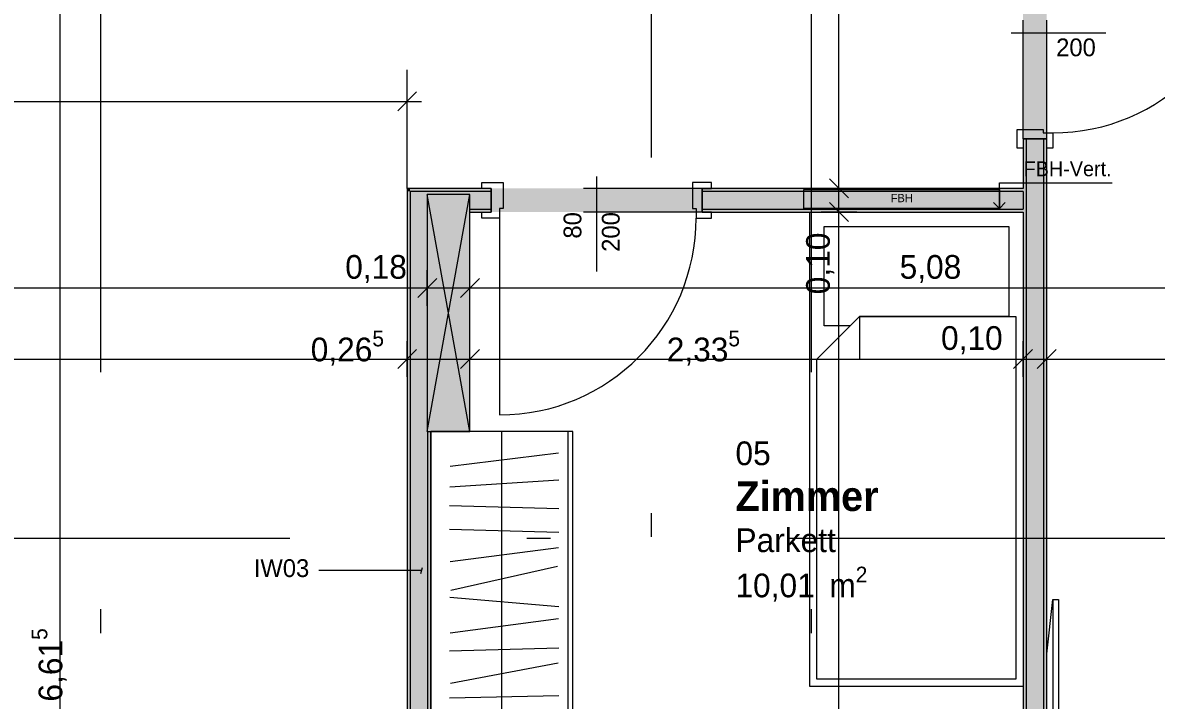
# Model space of a CAD drawing. Header units: metres. Extents: x -3 to 205, y -18 to 45.
# Drawn here: x 11.672 to 16.457, y -12.684 to -9.826 of the extents above; entities that cross this region are included whole.
import ezdxf

# ---------------------------------------------------------------- set-up
doc = ezdxf.new("R2010")
doc.units = ezdxf.units.M
doc.header["$MEASUREMENT"] = 0
for name, pattern in [('Achse', [0.004, 0.002, -0.001, 0, -0.001]), ('Schnittlinie', [0.006, 0.003, -0.0015, 0, -0.0015]), ('Untersicht', [0.001, 0.0005, -0.0005])]:
    doc.linetypes.add(name, pattern=pattern)
for name, color, linetype in [('1._1.Stock PP STG1_3_000 Achsraster', 7, 'Continuous'), ('1._1.Stock PP STG1_3_130 Wand Innen', 7, 'Continuous'), ('1._1.Stock PP STG1_3_150 Stütze', 7, 'Continuous'), ('1._1.Stock PP STG1_3_510 Möblierung', 7, 'Continuous'), ('1._1.Stock PP STG1_3_620 Haustechnik Installation', 7, 'Continuous'), ('1._1.Stock PP STG1_3_810 Raum', 7, 'Continuous'), ('1._1.Stock PP STG1_3_815 Raumbegrenzung', 7, 'Continuous'), ('1._1.Stock PP STG1_3_851 Marker Schnitt', 7, 'Continuous'), ('1._1.Stock PP STG1_3_915 Allgemein Beschriftung.x', 7, 'Continuous'), ('1._1.Stock PP STG1_3_945 Einreichplan Beschriftung', 7, 'Continuous'), ('1._1.Stock PP STG1_3_950 Polierplan Bemaßung', 7, 'Continuous'), ('1._1.Stock PP STG1_3_950-1 Polierplan Bemaßung Küche', 7, 'Continuous')]:
    doc.layers.add(name, color=color, linetype=linetype)
doc.styles.add('ERSTELLTER_STIL_2', font='')
doc.styles.add('ERSTELLTER_STIL_6', font='')
doc.styles.get('ERSTELLTER_STIL_2').set_extended_font_data('Eurostile')
doc.styles.get('ERSTELLTER_STIL_6').set_extended_font_data('Eurostile', bold=True)

msp = doc.modelspace()

# ---------------------------------------------------------------- hatches: boundary and pattern name
at = {"layer": '1._1.Stock PP STG1_3_130 Wand Innen', "linetype": 'Continuous', "lineweight": 0, "true_color": 0xffffff}
for points in [[(15.895, -9.4258), (15.895, -10.3158), (15.995, -10.3158), (15.995, -9.4258)], [(13.65, -10.525), (13.65, -10.625), (14.54, -10.625), (14.54, -10.525)]]:
    msp.add_hatch(color=7, dxfattribs=at).paths.add_polyline_path(points)
at = {"layer": '1._1.Stock PP STG1_3_130 Wand Innen', "linetype": 'Continuous', "lineweight": 13, "true_color": 0xfb02fe}
for points in [[(15.895, -14.69), (15.9075, -14.69), (15.9075, -10.3158), (15.895, -10.3158)], [(15.9825, -10.3158), (15.9825, -14.69), (15.995, -14.69), (15.995, -10.3158)], [(13.295, -10.5375), (13.3075, -10.5375), (13.295, -10.525)], [(13.3075, -10.525), (13.295, -10.525), (13.3075, -10.5375)], [(13.65, -10.525), (13.3075, -10.525), (13.3075, -10.5375), (13.65, -10.5375)], [(15.895, -10.525), (14.54, -10.525), (14.54, -10.5375), (15.895, -10.5375)], [(13.295, -14.69), (13.3075, -14.69), (13.3075, -10.5375), (13.295, -10.5375)], [(13.56, -10.6125), (13.56, -10.625), (13.65, -10.625), (13.65, -10.6125)], [(15.895, -10.6125), (14.54, -10.6125), (14.54, -10.625), (15.895, -10.625)], [(13.395, -11.55), (13.3825, -11.55), (13.3825, -14.69), (13.395, -14.69)]]:
    msp.add_hatch(color=6, dxfattribs=at).paths.add_polyline_path(points)
at = {"layer": '1._1.Stock PP STG1_3_130 Wand Innen', "linetype": 'Continuous', "lineweight": 13, "true_color": 0xffaa00}
for points in [[(15.9075, -14.69), (15.9825, -14.69), (15.9825, -10.3158), (15.9075, -10.3158)], [(13.3075, -10.5375), (13.3075, -10.6125), (13.38, -10.6125), (13.38, -10.61)], [(13.3825, -10.5375), (13.3075, -10.5375), (13.38, -10.61), (13.38, -10.55), (13.3825, -10.55)], [(13.3825, -10.55), (13.56, -10.55), (13.56, -10.6125), (13.65, -10.6125), (13.65, -10.5375), (13.3825, -10.5375)], [(15.895, -10.5375), (14.54, -10.5375), (14.54, -10.6125), (15.895, -10.6125)], [(13.3075, -10.6125), (13.3075, -14.69), (13.3825, -14.69), (13.3825, -11.55), (13.38, -11.55), (13.38, -10.6125)]]:
    msp.add_hatch(color=40, dxfattribs=at).paths.add_polyline_path(points)
at = {"layer": '1._1.Stock PP STG1_3_150 Stütze', "linetype": 'Continuous', "lineweight": 13, "true_color": 0x3f7f02}
msp.add_hatch(color=76, dxfattribs=at).paths.add_polyline_path([(13.38, -11.55), (13.56, -11.55), (13.56, -10.55), (13.38, -10.55)])
at = {"layer": '1._1.Stock PP STG1_3_620 Haustechnik Installation', "linetype": 'Continuous', "lineweight": 0, "true_color": 0x3f0000}
msp.add_hatch(color=18, dxfattribs=at).paths.add_polyline_path([(15.795, -10.61), (15.795, -10.53), (14.97, -10.53), (14.97, -10.61)])

# ---------------------------------------------------------------- linework, layer by layer
at = {"layer": '1._1.Stock PP STG1_3_000 Achsraster', "color": 5, "linetype": 'Achse', "lineweight": 0, "ltscale": 1000}
for p, q in [((12, 3), (12, -18)), ((15, 3), (15, -18)), ((-1.5, -12), (21, -12))]:
    msp.add_line(p, q, dxfattribs=at)
at = {"layer": '1._1.Stock PP STG1_3_130 Wand Innen', "color": 8, "linetype": 'Untersicht', "lineweight": 13, "ltscale": 1000}
for p, q in [((15.895, -10.3158), (15.895, -9.4258)), ((15.995, -10.3158), (15.995, -9.4258)), ((14.54, -10.525), (13.65, -10.525)), ((14.54, -10.625), (13.65, -10.625))]:
    msp.add_line(p, q, dxfattribs=at)
at = {"layer": '1._1.Stock PP STG1_3_130 Wand Innen', "color": 7, "linetype": 'Continuous', "lineweight": 13, "ltscale": 1000}
for p, q in [((16.245, -9.8708), (15.845, -9.8708)), ((15.87, -10.2758), (15.98, -10.2758)), ((15.87, -10.3558), (15.87, -10.2758)), ((15.98, -10.2758), (15.98, -10.2908)), ((15.995, -10.3158), (15.895, -10.3158)), ((15.895, -10.3158), (15.895, -10.3558)), ((15.98, -10.2908), (16.02, -10.2908)), ((15.995, -10.3558), (15.995, -10.3158)), ((16.02, -10.2908), (16.02, -10.3558)), ((15.895, -10.3558), (15.87, -10.3558)), ((16.02, -10.3558), (15.995, -10.3558)), ((14.095, -10.875), (14.095, -10.475)), ((13.61, -10.525), (13.61, -10.5)), ((13.61, -10.5), (13.7, -10.5)), ((13.65, -10.525), (13.61, -10.525)), ((13.65, -10.625), (13.65, -10.525)), ((13.7, -10.5), (13.7, -10.61)), ((14.5, -10.5), (14.5, -10.61)), ((14.58, -10.5), (14.5, -10.5)), ((14.54, -10.625), (14.54, -10.525)), ((14.54, -10.525), (14.58, -10.525)), ((14.58, -10.525), (14.58, -10.5)), ((13.7, -10.61), (13.685, -10.61)), ((13.685, -10.61), (13.685, -10.65)), ((14.5, -10.61), (14.515, -10.61)), ((14.515, -10.61), (14.515, -10.65)), ((13.61, -10.65), (13.61, -10.625)), ((13.61, -10.625), (13.65, -10.625)), ((13.685, -10.65), (13.61, -10.65)), ((13.685, -10.65), (13.685, -11.48)), ((14.515, -10.65), (14.58, -10.65)), ((14.58, -10.625), (14.54, -10.625)), ((14.58, -10.65), (14.58, -10.625))]:
    msp.add_line(p, q, dxfattribs=at)
at = {"layer": '1._1.Stock PP STG1_3_130 Wand Innen', "color": 7, "linetype": 'Continuous', "lineweight": 18, "ltscale": 1000}
for p, q in [((15.895, -10.3158), (15.9075, -10.3158)), ((15.895, -10.3158), (15.9075, -10.3158)), ((15.895, -10.3158), (15.9075, -10.3158)), ((15.9075, -10.3158), (15.9075, -14.69)), ((15.9075, -10.3158), (15.9825, -10.3158)), ((15.9075, -10.3158), (15.9825, -10.3158)), ((15.9075, -10.3158), (15.9825, -10.3158)), ((15.9825, -14.69), (15.9825, -10.3158)), ((15.9825, -10.3158), (15.995, -10.3158)), ((15.9825, -10.3158), (15.995, -10.3158)), ((15.9825, -10.3158), (15.995, -10.3158)), ((13.65, -10.525), (13.65, -10.5375)), ((13.65, -10.525), (13.65, -10.5375)), ((13.65, -10.525), (13.65, -10.5375)), ((14.54, -10.525), (14.54, -10.5375)), ((14.54, -10.525), (14.54, -10.5375)), ((14.54, -10.525), (14.54, -10.5375)), ((13.3075, -10.5375), (13.3075, -10.6125)), ((13.3825, -10.5375), (13.3075, -10.5375)), ((13.3075, -10.5375), (13.3075, -10.6125)), ((13.65, -10.5375), (13.3825, -10.5375)), ((13.65, -10.5375), (13.65, -10.6125)), ((13.65, -10.5375), (13.65, -10.6125)), ((13.65, -10.5375), (13.65, -10.6125)), ((15.895, -10.5375), (14.54, -10.5375)), ((14.54, -10.5375), (14.54, -10.6125)), ((14.54, -10.5375), (14.54, -10.6125)), ((14.54, -10.5375), (14.54, -10.6125)), ((13.3075, -10.6125), (13.3075, -14.69)), ((13.56, -10.6125), (13.65, -10.6125)), ((13.65, -10.6125), (13.65, -10.625)), ((13.65, -10.6125), (13.65, -10.625)), ((13.65, -10.6125), (13.65, -10.625)), ((14.54, -10.6125), (15.895, -10.6125)), ((14.54, -10.6125), (14.54, -10.625)), ((14.54, -10.6125), (14.54, -10.625)), ((14.54, -10.6125), (14.54, -10.625)), ((13.3825, -14.69), (13.3825, -11.55))]:
    msp.add_line(p, q, dxfattribs=at)
at = {"layer": '1._1.Stock PP STG1_3_130 Wand Innen', "color": 7, "linetype": 'Continuous', "lineweight": 18, "ltscale": 1000, "flags": 128}
for points in [[(15.895, -10.3158), (15.895, -10.525)], [(15.995, -14.69), (15.995, -10.3158)], [(13.295, -10.525), (13.295, -10.5375)], [(13.65, -10.525), (13.295, -10.525)], [(15.895, -10.525), (14.54, -10.525)], [(13.295, -10.5375), (13.295, -14.69)], [(15.895, -10.5375), (15.895, -10.6125)], [(15.895, -10.5375), (15.895, -10.6125)], [(13.56, -10.625), (13.65, -10.625)], [(14.54, -10.625), (15.895, -10.625)], [(15.895, -10.625), (15.895, -14.69)], [(13.395, -14.69), (13.395, -11.55)]]:
    msp.add_lwpolyline(points, dxfattribs=at)
at = {"layer": '1._1.Stock PP STG1_3_130 Wand Innen', "color": 7, "linetype": 'Continuous', "lineweight": 13, "ltscale": 1000}
for centre in [(16.02, -9.4608), (13.685, -10.65)]:
    msp.add_arc(centre, 0.83, 270, 0, dxfattribs=at)
at = {"layer": '1._1.Stock PP STG1_3_150 Stütze', "color": 7, "linetype": 'Continuous', "lineweight": 13, "ltscale": 1000}
for p, q in [((13.38, -11.55), (13.56, -10.55)), ((13.56, -11.55), (13.38, -10.55))]:
    msp.add_line(p, q, dxfattribs=at)
at = {"layer": '1._1.Stock PP STG1_3_150 Stütze', "color": 7, "linetype": 'Continuous', "lineweight": 18, "ltscale": 1000, "flags": 128}
msp.add_lwpolyline([(13.38, -11.55), (13.56, -11.55), (13.56, -10.55), (13.38, -10.55)], close=True, dxfattribs=at)
at = {"layer": '1._1.Stock PP STG1_3_510 Möblierung', "color": 8, "linetype": 'Continuous', "lineweight": 13, "ltscale": 1000, "true_color": 0x7e7f7f}
for p, q in [((14.995, -12.625), (14.995, -10.625)), ((14.995, -10.625), (15.895, -10.625)), ((15.895, -10.625), (15.895, -12.625)), ((15.205, -11.065), (15.205, -11.245)), ((15.025, -11.245), (15.205, -11.245)), ((13.695, -13.12), (13.695, -11.55)), ((13.975, -14.69), (13.975, -11.55)), ((13.9341, -11.6418), (13.4759, -11.6982)), ((13.9354, -11.7554), (13.4746, -11.7846)), ((13.9358, -11.8769), (13.4742, -11.8631)), ((13.9358, -11.9765), (13.4742, -11.9635)), ((13.934, -12.0403), (13.476, -12.0997)), ((13.9302, -12.1194), (13.4798, -12.2206)), ((13.935, -12.2897), (13.475, -12.2503)), ((16.02, -12.2592), (16.02, -13.1708)), ((13.9339, -12.34), (13.4761, -12.4)), ((13.9358, -12.4635), (13.4742, -12.4765)), ((13.932, -12.5278), (13.478, -12.6122)), ((15.895, -12.625), (14.995, -12.625)), ((13.9358, -12.6654), (13.4742, -12.6746))]:
    msp.add_line(p, q, dxfattribs=at)
at = {"layer": '1._1.Stock PP STG1_3_510 Möblierung', "color": 8, "linetype": 'Continuous', "lineweight": 13, "ltscale": 1000, "true_color": 0x7e7f7f, "flags": 128}
for points in [[(15.205, -11.065), (15.165, -11.105), (15.055, -11.105), (15.055, -10.685), (15.835, -10.685), (15.835, -11.065)], [(15.865, -12.595), (15.025, -12.595), (15.025, -11.245), (15.205, -11.065), (15.865, -11.065)], [(13.995, -14.69), (13.995, -11.55), (13.395, -11.55), (13.395, -14.69)], [(16.045, -12.2592), (16.045, -13.1708), (16.02, -13.1708), (15.995, -12.9429), (15.995, -12.4871), (16.02, -12.2592)]]:
    msp.add_lwpolyline(points, close=True, dxfattribs=at)
at = {"layer": '1._1.Stock PP STG1_3_620 Haustechnik Installation', "color": 7, "linetype": 'Continuous', "lineweight": 13, "ltscale": 1000}
for p, q in [((14.97, -10.61), (14.97, -10.53)), ((14.97, -10.53), (15.795, -10.53)), ((15.795, -10.53), (15.795, -10.61)), ((15.795, -10.61), (14.97, -10.61))]:
    msp.add_line(p, q, dxfattribs=at)
at = {"layer": '1._1.Stock PP STG1_3_815 Raumbegrenzung', "color": 8, "linetype": 'Untersicht', "lineweight": 13, "ltscale": 1000}
msp.add_line((13.295, -10.525), (13.295, -9.675), dxfattribs=at)
at = {"layer": '1._1.Stock PP STG1_3_851 Marker Schnitt', "color": 7, "linetype": 'Schnittlinie', "lineweight": 13, "ltscale": 1000}
msp.add_line((14.325, 4.805), (14.325, -18), dxfattribs=at)
at = {"layer": '1._1.Stock PP STG1_3_915 Allgemein Beschriftung.x', "color": 7, "linetype": 'Continuous', "lineweight": 13, "ltscale": 1000}
for p, q in [((13.1718, -12.1362), (12.9221, -12.1362)), ((13.3558, -12.1362), (13.1718, -12.1362)), ((13.3524, -12.1487), (13.3591, -12.1237))]:
    msp.add_line(p, q, dxfattribs=at)
at = {"layer": '1._1.Stock PP STG1_3_945 Einreichplan Beschriftung', "color": 92, "linetype": 'Continuous', "lineweight": 13, "ltscale": 1000}
for p, q in [((15.795, -10.61), (15.795, -10.501)), ((15.795, -10.501), (15.8973, -10.501)), ((15.8973, -10.501), (16.2709, -10.501)), ((15.795, -10.61), (15.77, -10.585)), ((15.795, -10.61), (15.82, -10.585))]:
    msp.add_line(p, q, dxfattribs=at)
at = {"layer": '1._1.Stock PP STG1_3_950 Polierplan Bemaßung', "color": 6, "linetype": 'Continuous', "lineweight": 13, "ltscale": 1000, "true_color": 0xfb02fe}
for p, q in [((15.1177, -10.525), (15.1177, -7.525)), ((11.8295, -15.66), (11.8295, -9.045)), ((15.1927, -10.525), (15.0427, -10.525)), ((15.0777, -10.485), (15.1577, -10.565)), ((15.1177, -10.625), (15.1177, -10.525)), ((15.0777, -10.585), (15.1577, -10.665)), ((15.1927, -10.625), (15.0427, -10.625)), ((15.1177, -14.69), (15.1177, -10.625)), ((13.295, -11.3195), (13.295, -11.1695)), ((13.56, -11.3195), (13.56, -11.1695)), ((15.895, -11.3195), (15.895, -11.1695)), ((15.995, -11.3195), (15.995, -11.1695)), ((9.685, -11.2445), (13.295, -11.2445)), ((13.335, -11.2045), (13.255, -11.2845)), ((13.295, -11.2445), (13.56, -11.2445)), ((13.6, -11.2045), (13.52, -11.2845)), ((13.56, -11.2445), (15.895, -11.2445)), ((15.935, -11.2045), (15.855, -11.2845)), ((15.895, -11.2445), (15.995, -11.2445)), ((16.035, -11.2045), (15.955, -11.2845)), ((15.995, -11.2445), (18.6376, -11.2445))]:
    msp.add_line(p, q, dxfattribs=at)
at = {"layer": '1._1.Stock PP STG1_3_950 Polierplan Bemaßung', "color": 76, "linetype": 'Continuous', "lineweight": 13, "ltscale": 1000, "true_color": 0x3f7f02}
for p, q in [((13.42, -10.9045), (13.34, -10.9845)), ((13.38, -11.0195), (13.38, -10.8695)), ((13.6, -10.9045), (13.52, -10.9845)), ((13.56, -11.0195), (13.56, -10.8695)), ((9.685, -10.9445), (13.38, -10.9445)), ((13.38, -10.9445), (13.56, -10.9445)), ((13.56, -10.9445), (18.6385, -10.9445))]:
    msp.add_line(p, q, dxfattribs=at)
at = {"layer": '1._1.Stock PP STG1_3_950-1 Polierplan Bemaßung Küche', "color": 150, "linetype": 'Continuous', "lineweight": 13, "ltscale": 1000, "true_color": 0x0f7ffe}
for p, q in [((13.295, -10.2331), (13.295, -10.0831)), ((13.255, -10.1981), (13.335, -10.1181)), ((9.685, -10.1581), (13.295, -10.1581)), ((13.295, -10.1581), (13.355, -10.1581))]:
    msp.add_line(p, q, dxfattribs=at)

# ---------------------------------------------------------------- texts
at = {"layer": '1._1.Stock PP STG1_3_130 Wand Innen', "color": 7, "linetype": 'Continuous', "lineweight": 13, "insert": (16.202, -9.9687), "char_height": 0.075, "attachment_point": 9, "style": 'ERSTELLTER_STIL_2'}
msp.add_mtext('\\A1;{\\pqr;\\pt0;\\fEurostile|b0|i0|c0|p0;\\W1.000000;200}', dxfattribs=at)
at = {"layer": '1._1.Stock PP STG1_3_130 Wand Innen', "color": 7, "linetype": 'Continuous', "lineweight": 13, "char_height": 0.075, "attachment_point": 9, "rotation": 90, "style": 'ERSTELLTER_STIL_2'}
for s, insert in [('\\A1;{\\pqr;\\pt0;\\fEurostile|b0|i0|c0|p0;\\W1.000000;80}', (14.0314, -10.625)), ('\\A1;{\\pqr;\\pt0;\\fEurostile|b0|i0|c0|p0;\\W1.000000;200}', (14.193, -10.625))]:
    msp.add_mtext(s, dxfattribs=dict(at, insert=insert))
at = {"layer": '1._1.Stock PP STG1_3_620 Haustechnik Installation', "color": 7, "linetype": 'Continuous', "lineweight": 13, "insert": (15.336, -10.5656), "char_height": 0.035, "attachment_point": 4, "style": 'ERSTELLTER_STIL_2'}
msp.add_mtext('\\A1;{\\pql;\\fEurostile|b0|i0|c0|p0;\\W1.000000;FBH}', dxfattribs=at)
at = {"layer": '1._1.Stock PP STG1_3_810 Raum', "color": 7, "linetype": 'Continuous', "lineweight": 13, "attachment_point": 1}
for s, insert, char_height, style in [('\\A1;{\\pql;\\pt0;\\fEurostile|b0|i0|c0|p0;\\W1.000000;05}', (14.6809, -11.5921), 0.1, 'ERSTELLTER_STIL_2'), ('\\A1;{\\pql;\\pt0;\\fEurostile|b1|i0|c0|p0;\\W1.000000;Zimmer}', (14.6809, -11.7603), 0.125, 'ERSTELLTER_STIL_6'), ('\\A1;{\\pql;\\pt0;\\fEurostile|b0|i0|c0|p0;\\W1.000000;Parkett}', (14.6809, -11.9587), 0.1, 'ERSTELLTER_STIL_2'), ('\\A1;{\\pql;\\pt0,0.05;\\fEurostile|b0|i0|c0|p0;\\W1.000000;10,01\\fEurostile|b0|i0|c0|p0;\\W1.000000;\\A1{\\H.66x;\\S^  ;}\\fEurostile|b0|i0|c0|p0;\\W1.000000; m\\fEurostile|b0|i0|c0|p0;\\W1.000000;\\A1{\\H.66x;\\S2^  ;}}', (14.6809, -12.1202), 0.1, 'ERSTELLTER_STIL_2')]:
    msp.add_mtext(s, dxfattribs=dict(at, insert=insert, char_height=char_height, style=style))
at = {"layer": '1._1.Stock PP STG1_3_915 Allgemein Beschriftung.x', "color": 7, "linetype": 'Continuous', "lineweight": 13, "insert": (12.6476, -12.1269), "char_height": 0.075, "attachment_point": 4, "style": 'ERSTELLTER_STIL_2'}
msp.add_mtext('\\A1;{\\pql;\\fEurostile|b0|i0|c0|p0;\\W1.000000;IW03}', dxfattribs=at)
at = {"layer": '1._1.Stock PP STG1_3_945 Einreichplan Beschriftung', "color": 92, "linetype": 'Continuous', "lineweight": 13, "insert": (15.8973, -10.4742), "char_height": 0.0625, "attachment_point": 7, "style": 'ERSTELLTER_STIL_2'}
msp.add_mtext('\\A1;{\\pql;\\fEurostile|b0|i0|c0|p0;\\W1.000000;FBH-Vert.}', dxfattribs=at)
at = {"layer": '1._1.Stock PP STG1_3_950 Polierplan Bemaßung', "color": 6, "linetype": 'Continuous', "lineweight": 13, "true_color": 0xfb02fe, "insert": (15.0977, -10.9714), "char_height": 0.1, "width": 0.306373, "attachment_point": 7, "rotation": 90, "style": 'ERSTELLTER_STIL_2'}
msp.add_mtext('\\A1;{\\pql;\\fEurostile|b0|i0|c0|p0;\\W1.000000;0,10}', dxfattribs=at)
at = {"layer": '1._1.Stock PP STG1_3_950 Polierplan Bemaßung', "color": 76, "linetype": 'Continuous', "lineweight": 13, "true_color": 0x3f7f02, "char_height": 0.1, "width": 0.306373, "attachment_point": 7, "style": 'ERSTELLTER_STIL_2'}
for s, insert in [('\\A1;{\\pql;\\fEurostile|b0|i0|c0|p0;\\W1.000000;0,18}', (13.0336, -10.9245)), ('\\A1;{\\pql;\\fEurostile|b0|i0|c0|p0;\\W1.000000;5,08}', (15.3739, -10.9245))]:
    msp.add_mtext(s, dxfattribs=dict(at, insert=insert))
at = {"layer": '1._1.Stock PP STG1_3_950 Polierplan Bemaßung', "color": 6, "linetype": 'Continuous', "lineweight": 13, "true_color": 0xfb02fe, "char_height": 0.1, "attachment_point": 7, "style": 'ERSTELLTER_STIL_2'}
for s, insert in [('\\A1;{\\pql;\\fEurostile|b0|i0|c0|p0;\\W1.000000;0,26\\fEurostile|b0|i0|c0|p0;\\W1.000000;\\A1{\\H.66x;\\S5^  ;}}', (12.8879, -11.2834)), ('\\A1;{\\pql;\\fEurostile|b0|i0|c0|p0;\\W1.000000;2,33\\fEurostile|b0|i0|c0|p0;\\W1.000000;\\A1{\\H.66x;\\S5^  ;}}', (14.3908, -11.2834))]:
    msp.add_mtext(s, dxfattribs=dict(at, insert=insert))
at = {"layer": '1._1.Stock PP STG1_3_950 Polierplan Bemaßung', "color": 6, "linetype": 'Continuous', "lineweight": 13, "true_color": 0xfb02fe, "insert": (15.5486, -11.2245), "char_height": 0.1, "width": 0.306373, "attachment_point": 7, "style": 'ERSTELLTER_STIL_2'}
msp.add_mtext('\\A1;{\\pql;\\fEurostile|b0|i0|c0|p0;\\W1.000000;0,10}', dxfattribs=at)
at = {"layer": '1._1.Stock PP STG1_3_950 Polierplan Bemaßung', "color": 6, "linetype": 'Continuous', "lineweight": 13, "true_color": 0xfb02fe, "insert": (11.8684, -12.6892), "char_height": 0.1, "attachment_point": 7, "rotation": 90, "style": 'ERSTELLTER_STIL_2'}
msp.add_mtext('\\A1;{\\pql;\\fEurostile|b0|i0|c0|p0;\\W1.000000;6,61\\fEurostile|b0|i0|c0|p0;\\W1.000000;\\A1{\\H.66x;\\S5^  ;}}', dxfattribs=at)

doc.saveas('drawing.dxf')
